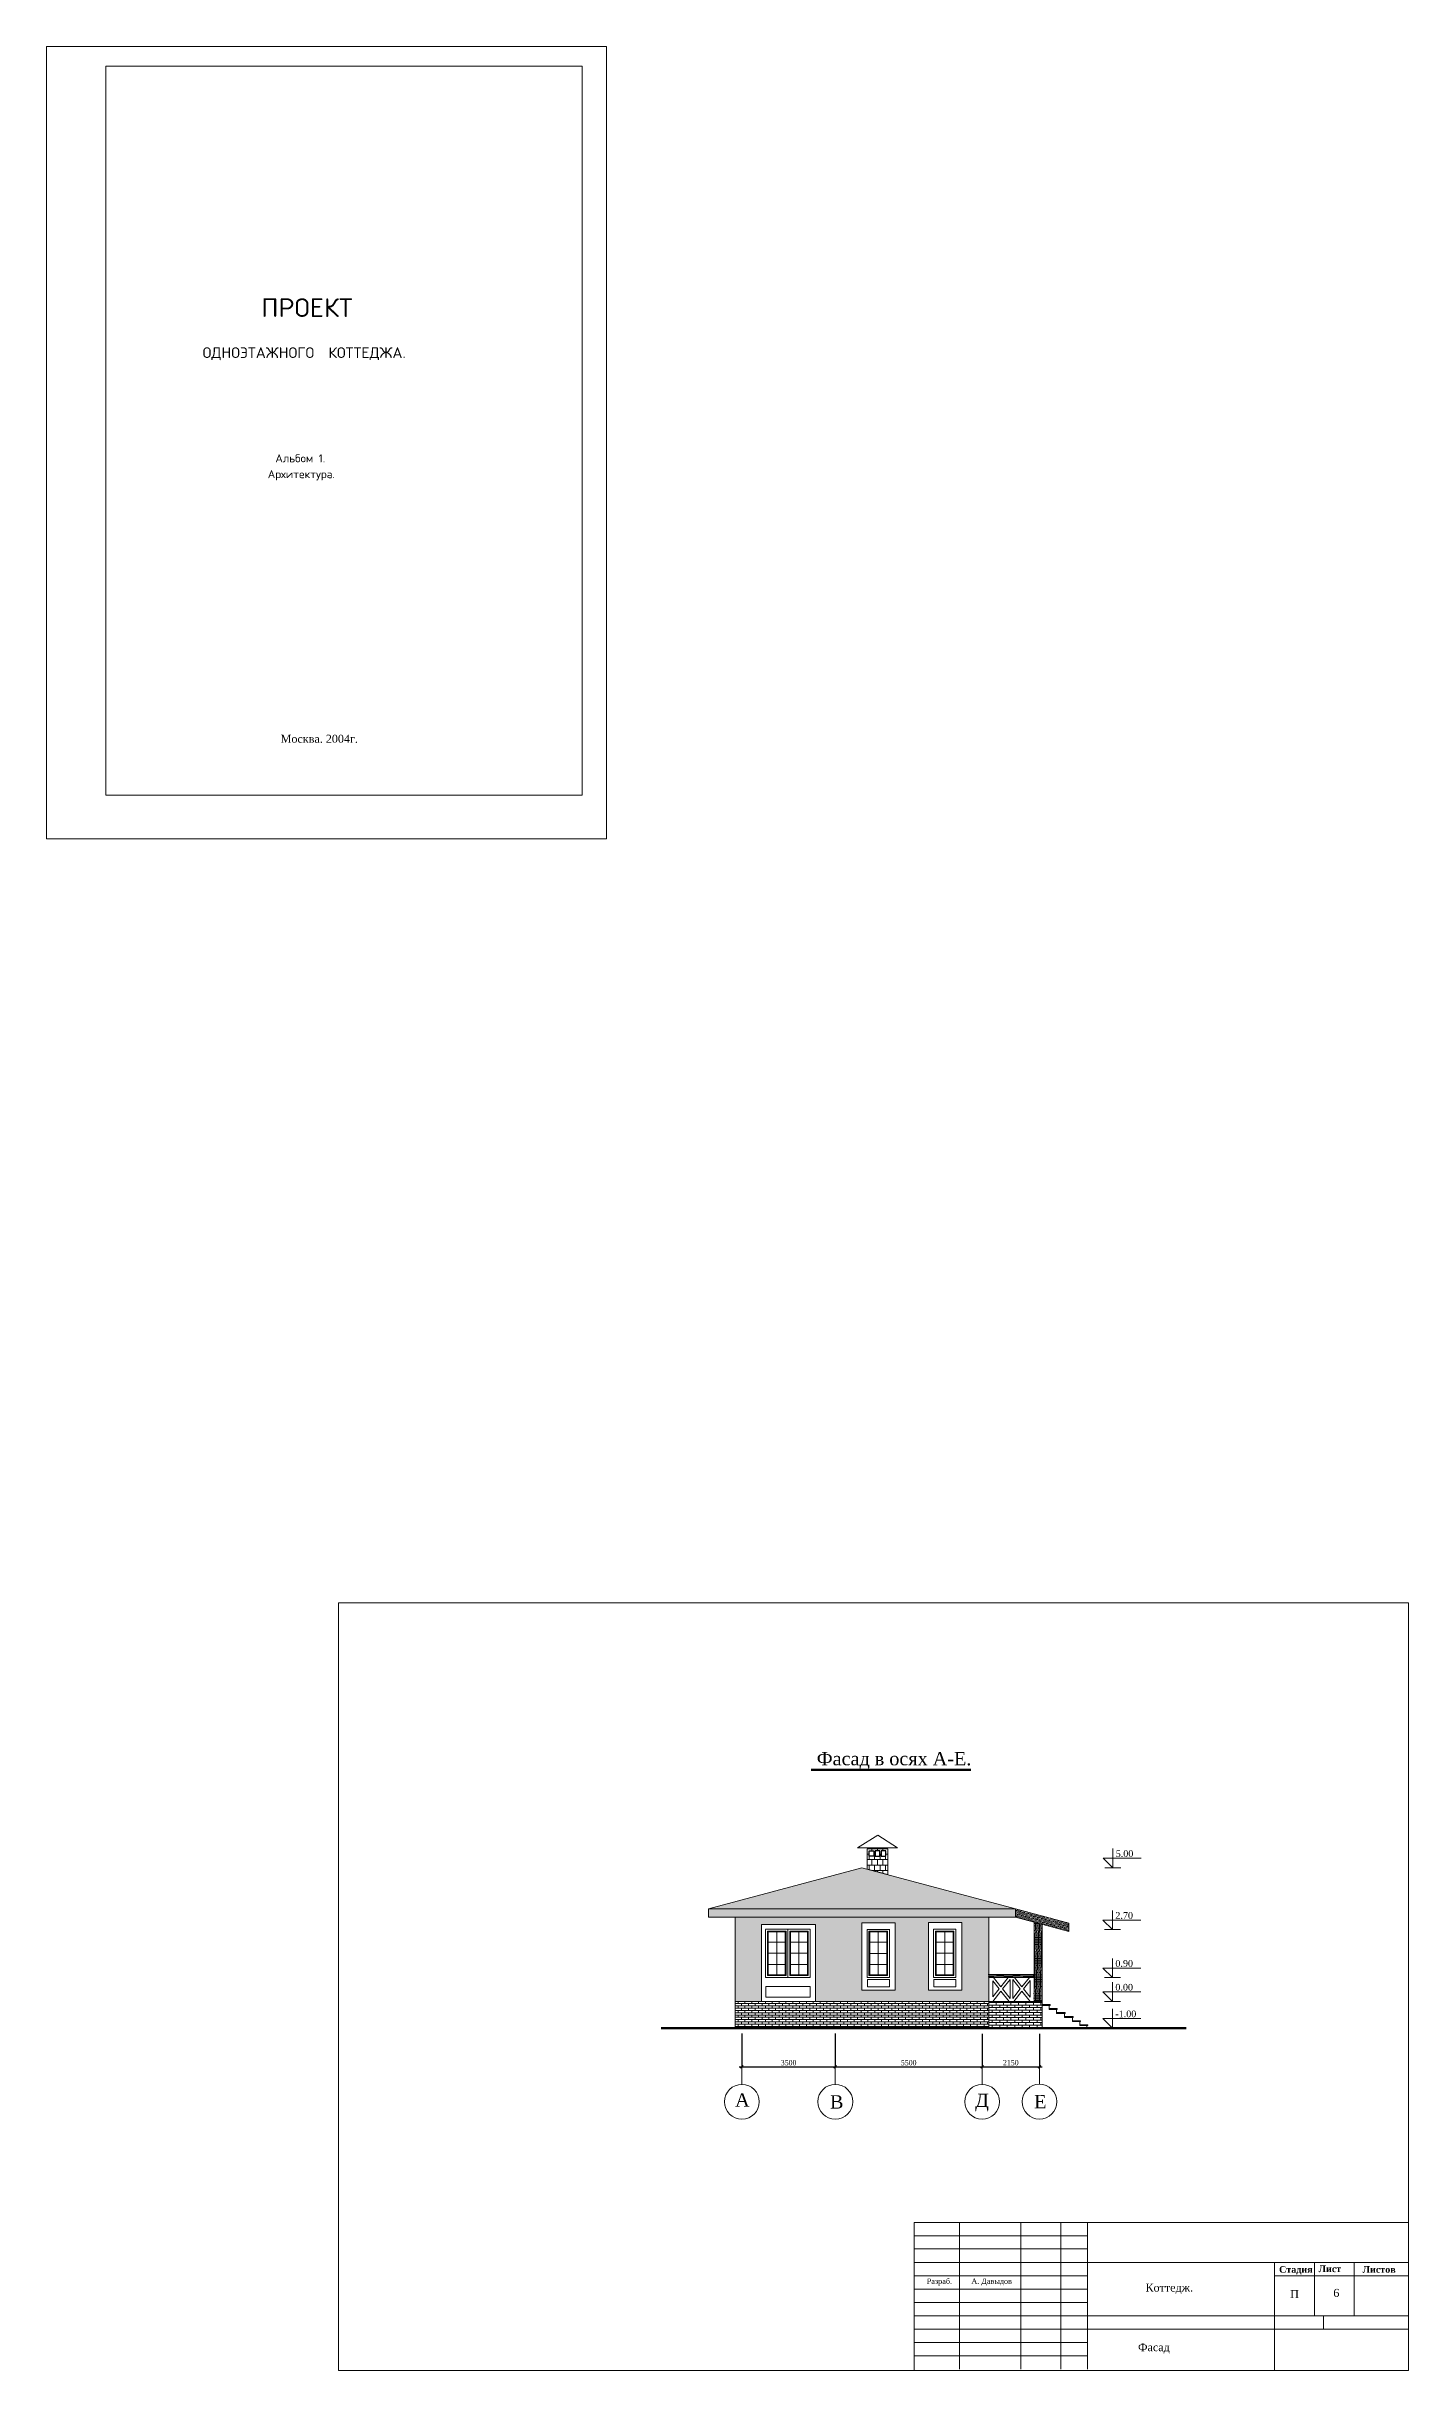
# Model space of a CAD drawing. Extents: x 1560470 to 2285577, y -245723 to 320220.
# Drawn here: x 2179322 to 2230363, y -245723 to -158587 of the extents above; entities that cross this region are included whole.
import ezdxf

# ---------------------------------------------------------------- set-up
doc = ezdxf.new("R2010")
doc.units = 0
doc.header["$LTSCALE"] = 500
doc.header["$MEASUREMENT"] = 0
doc.layers.get('0').update_dxf_attribs({"linetype": 'CONTINUOUS', "lineweight": 0, "plot": 0})
doc.layers.add('Для печати', color=250, linetype='CONTINUOUS', lineweight=0)
doc.layers.get('0').off()
doc.styles.add('NAKLON', font='TIMESBD.TTF', dxfattribs={"height": 500})
doc.styles.add('ROMANS', font='romans', dxfattribs={"height": 2.5})
doc.styles.get("Standard").update_dxf_attribs({"font": 'TIMES.TTF', "width": 0.8, "height": 200})
doc.dimstyles.new('ISO-25', dxfattribs={"dimtxt": 300, "dimasz": 100, "dimexe": 0, "dimexo": 0, "dimgap": 50, "dimtad": 1, "dimdec": 0, "dimrnd": 10, "dimtxsty": 'Standard', "dimblk": 'OBLIQUE', "dimcen": 100, "dimdle": 100, "dimadec": 0, "dimazin": 0, "dimtfac": 1, "dimtdec": 0, "dimtmove": 0, "dimatfit": 3, "dimldrblk": 'OBLIQUE', "dimfxl": 0, "dimarcsym": 0})

# ---------------------------------------------------------------- blocks, each defined once
blk = doc.blocks.new('_Oblique')
at = {"color": 0, "linetype": 'ByBlock', "lineweight": -2}
blk.add_line((-0.5, -0.5), (0.5, 0.5), dxfattribs=at)
blk = doc.blocks.new('*D402')
at = {"layer": 'Для печати', "color": 0, "linetype": 'Continuous', "lineweight": -2, "ltscale": 0.13}
for p, q in [((2205383, -233092), (2205383, -234334)), ((2208883, -233093), (2208883, -234334)), ((2205283, -234334), (2208983, -234334))]:
    blk.add_line(p, q, dxfattribs=at)
at = {"layer": 'Для печати', "color": 0, "linetype": 'Continuous', "lineweight": -2, "ltscale": 0.13, "xscale": 100, "yscale": 100, "zscale": 100, "rotation": 180}
blk.add_blockref('_Oblique', (2205383, -234334), dxfattribs=at)
at = {"layer": 'Для печати', "color": 0, "linetype": 'Continuous', "lineweight": -2, "ltscale": 0.13, "xscale": 100, "yscale": 100, "zscale": 100}
blk.add_blockref('_Oblique', (2208883, -234334), dxfattribs=at)
at = {"layer": 'Для печати', "color": 0, "linetype": 'Continuous', "lineweight": 9, "ltscale": 0.13, "insert": (2207133, -234182), "char_height": 200, "attachment_point": 5}
blk.add_mtext('3500', dxfattribs=at)
blk = doc.blocks.new('*D403')
at = {"layer": 'Для печати', "color": 0, "linetype": 'Continuous', "lineweight": -2, "ltscale": 0.13}
for p, q in [((2214383, -233094), (2214383, -234334)), ((2216533, -233094), (2216533, -234334)), ((2214283, -234334), (2216633, -234334))]:
    blk.add_line(p, q, dxfattribs=at)
at = {"layer": 'Для печати', "color": 0, "linetype": 'Continuous', "lineweight": -2, "ltscale": 0.13, "xscale": 100, "yscale": 100, "zscale": 100, "rotation": 180}
blk.add_blockref('_Oblique', (2214383, -234334), dxfattribs=at)
at = {"layer": 'Для печати', "color": 0, "linetype": 'Continuous', "lineweight": -2, "ltscale": 0.13, "xscale": 100, "yscale": 100, "zscale": 100}
blk.add_blockref('_Oblique', (2216533, -234334), dxfattribs=at)
at = {"layer": 'Для печати', "color": 0, "linetype": 'Continuous', "lineweight": 9, "ltscale": 0.13, "insert": (2215458, -234182), "char_height": 200, "attachment_point": 5}
blk.add_mtext('2150', dxfattribs=at)
blk = doc.blocks.new('*D404')
at = {"layer": 'Для печати', "color": 0, "linetype": 'Continuous', "lineweight": -2, "ltscale": 0.13}
for p, q in [((2208883, -233093), (2208883, -234334)), ((2214383, -233094), (2214383, -234334)), ((2208783, -234334), (2214483, -234334))]:
    blk.add_line(p, q, dxfattribs=at)
at = {"layer": 'Для печати', "color": 0, "linetype": 'Continuous', "lineweight": -2, "ltscale": 0.13, "xscale": 100, "yscale": 100, "zscale": 100, "rotation": 180}
blk.add_blockref('_Oblique', (2208883, -234334), dxfattribs=at)
at = {"layer": 'Для печати', "color": 0, "linetype": 'Continuous', "lineweight": -2, "ltscale": 0.13, "xscale": 100, "yscale": 100, "zscale": 100}
blk.add_blockref('_Oblique', (2214383, -234334), dxfattribs=at)
at = {"layer": 'Для печати', "color": 0, "linetype": 'Continuous', "lineweight": 9, "ltscale": 0.13, "insert": (2211633, -234182), "char_height": 200, "attachment_point": 5}
blk.add_mtext('5500', dxfattribs=at)

msp = doc.modelspace()

# ---------------------------------------------------------------- hatches: boundary and pattern name
at = {"layer": 'Для печати', "linetype": 'Continuous', "lineweight": 0, "ltscale": 1.3}
h = msp.add_hatch(dxfattribs=at)
h.set_pattern_fill('AR-B88', color=5, style=0)
h.set_pattern_definition([(180, (2764482.45, 71730.46), (0, 203.2), []), (90, (2764482.45, 71730.46), (101.6, 203.2), [203.2, -203.2])])
h.paths.add_polyline_path([(2210552.1, -226239.3), (2210376, -226239.3), (2210376, -226434.7), (2210552.1, -226434.7)], flags=16)
h.paths.add_polyline_path([(2210149.1, -226239.3), (2210325.2, -226239.3), (2210325.2, -226434.7), (2210149.1, -226434.7)], flags=16)
h.paths.add_polyline_path([(2210775.1, -226239.3), (2210599, -226239.3), (2210599, -226434.7), (2210775.1, -226434.7)], flags=16)
h.paths.add_polyline_path([(2210849.4, -226169), (2210074.8, -226169), (2210074.8, -226924), (2210849.4, -227131.5)])
at = {"layer": 'Для печати', "linetype": 'Continuous', "lineweight": 0, "ltscale": 0.13}
h = msp.add_hatch(dxfattribs=at)
h.set_pattern_fill('AR-RSHKE', color=5, scale=18, style=0)
h.set_pattern_definition([(7e-15, (393822.67, -18122.96), (459, 216), [108, -90, 126, -54, 162, -72]), (7e-15, (393930.67, -18113.96), (459, 216), [90, -342, 72, -108]), (7e-15, (394146.67, -18136.46), (459, 216), [54, -558]), (90, (393822.67, -18122.96), (-153, 216), [207, -657]), (90, (393930.67, -18122.96), (-153, 216), [202.5, -661.5]), (90, (394020.67, -18122.96), (-153, 216), [189, -675]), (90, (394146.67, -18136.46), (-153, 216), [207, -657]), (90, (394200.67, -18136.46), (-153, 216), [207, -657]), (90, (394362.67, -18122.96), (-153, 216), [198, -666])])
h.paths.add_polyline_path([(2204133, -228413.6), (2209882.8, -226873.1), (2215632.6, -228413.6)])
h = msp.add_hatch(dxfattribs=at)
h.set_pattern_fill('ANSI36', color=5, scale=350, angle=136, style=0)
h.set_pattern_definition([(359, (4276124.82, -31238.12), (75.7872964, -45.0795365), [109.375, -21.875, 0, -21.875])])
h.paths.add_polyline_path([(2204133, -228413.5), (2215632.6, -228413.5), (2215632.6, -228723.6), (2204133, -228723.6)])
h = msp.add_hatch(dxfattribs=at)
h.set_pattern_fill('AR-SAND', color=5, scale=100, style=0)
h.set_pattern_definition([(37.5, (67639.36, -31238.12), (-6.299336, 192.682377), [0, -152, 0, -170, 0, -162.5]), (7.5, (67639.36, -31238.12), (176.97767, 282.214607), [0, -82, 0, -137, 0, -52.5]), (327.5, (67516.36, -31238.12), (311.414186, 0.565905), [0, -50, 0, -180, 0, -235]), (317.5, (67516.36, -31238.12), (300.61266, 87.767556), [0, -25, 0, -118, 0, -135])])
h.paths.add_polyline_path([(2205133.1, -231884.4), (2214632.6, -231884.4), (2214632.6, -228723.6), (2205133.1, -228723.6)])
h.paths.add_polyline_path([(2206113.4, -229002.3), (2208136.1, -229002.3), (2208136.1, -231884.5), (2206113.4, -231884.5)])
h.paths.add_polyline_path([(2209878.4, -228932.5), (2211128.1, -228932.5), (2211128.1, -231462.2), (2209878.4, -231462.2)], flags=16)
h.paths.add_polyline_path([(2212370.7, -228931.1), (2213620.4, -228931.1), (2213620.4, -231460.9), (2212370.7, -231460.9)], flags=16)
h = msp.add_hatch(dxfattribs=at)
h.set_pattern_fill('ANSI36', color=5, scale=350, angle=150, style=0)
h.set_pattern_definition([(345, (4276124.82, -31238.12), (62.63036285, -62.075088), [109.375, -21.875, 0, -21.875])])
edge = h.paths.add_edge_path()
edge.add_line((2215632.6, -228413.6), (2217631.3, -228952.2))
edge.add_line((2217631.3, -228952.2), (2217631.3, -229261.9))
edge.add_line((2217631.3, -229261.9), (2215632.7, -228727.5))
edge.add_line((2215632.7, -228727.5), (2215632.7, -228413.3))
h = msp.add_hatch(dxfattribs=at)
h.set_pattern_fill('ANSI36', color=5, scale=400, angle=44, style=0)
h.set_pattern_definition([(91, (4040590.987, -55761.41), (48.4652992, 88.3592936), [125, -25, 0, -25])])
h.paths.add_polyline_path([(2216331.2, -231884.4), (2216631.1, -231884.4), (2216635.1, -228996.7), (2216330.8, -228914.2)])
at = {"layer": 'Для печати', "linetype": 'Continuous', "lineweight": 15, "ltscale": 0.13}
h = msp.add_hatch(dxfattribs=at)
h.set_pattern_fill('ANSI36', color=5, scale=350, angle=136, style=0)
h.set_pattern_definition([(359, (3776910.317, -34594.6), (75.7872964, -45.0795365), [109.375, -21.875, 0, -21.875])])
h.paths.add_polyline_path([(2216331.2, -230985.7), (2214632.6, -230985.7), (2214632.6, -230870.3), (2216331.2, -230870.3)])
at = {"layer": 'Для печати', "linetype": 'Continuous', "lineweight": 0, "ltscale": 0.13}
h = msp.add_hatch(dxfattribs=at)
h.set_pattern_fill('AR-BRSTD', color=5, scale=32, style=0)
h.set_pattern_definition([(0, (67639.36, -31238.12), (0, 85.344), []), (90, (67639.36, -31238.12), (-128, 85.344), [85.344, -85.344])])
h.paths.add_polyline_path([(2205133.1, -231884.4), (2214632.6, -231884.4), (2214632.6, -232884.7), (2205133.1, -232884.7)])
h = msp.add_hatch(dxfattribs=at)
h.set_pattern_fill('AR-BRSTD', color=5, scale=35, style=0)
h.set_pattern_definition([(180, (4276124.82, -31238.12), (0, 93.345), []), (90, (4276124.82, -31238.12), (140, 93.345), [93.345, -93.345])])
h.paths.add_polyline_path([(2214632.3, -231884.5), (2216631.1, -231884.5), (2216631.1, -232884.6), (2214632.3, -232884.6)])

# ---------------------------------------------------------------- linework, layer by layer
at = {"layer": 'Для печати', "color": 5, "linetype": 'Continuous', "lineweight": 50, "ltscale": 0.13}
for p, q in [((2213961, -223202.7), (2207980.6, -223202.7)), ((2222029, -232884.5), (2202362.1, -232884.5))]:
    msp.add_line(p, q, dxfattribs=at)
at = {"layer": 'Для печати', "color": 5, "linetype": 'Continuous', "lineweight": 15}
for p, q in [((2219282.1, -226873.2), (2218922.1, -226513.2)), ((2218922.1, -226513.2), (2220344.4, -226513.2)), ((2219282.1, -226873.2), (2219282.1, -226153.2)), ((2218986.4, -226873.2), (2219577.8, -226873.2)), ((2219269.7, -229191.6), (2218909.7, -228831.6)), ((2218909.7, -228831.6), (2220332, -228831.6)), ((2219269.7, -229191.6), (2219269.7, -228471.6)), ((2206270.3, -229181.3), (2207939.1, -229180.7)), ((2206270.3, -229182.1), (2206270.3, -230984.9)), ((2206339.9, -229246.7), (2207035.4, -229246.7)), ((2206339.9, -229246.7), (2206339.9, -230915.9)), ((2206339.9, -229664), (2207035.4, -229664)), ((2206367.7, -229276.5), (2207007.6, -229276.5)), ((2206367.7, -229276.5), (2206367.7, -230888.1)), ((2206687.6, -229247), (2206687.6, -230915.9)), ((2207007.6, -229276.4), (2207007.6, -230888.1)), ((2207035.4, -229246.5), (2207035.4, -230915.9)), ((2207104.9, -229181), (2207104.9, -230985.2)), ((2207173.9, -229246.5), (2207173.9, -230915.9)), ((2207869.4, -229246.7), (2207173.9, -229246.7)), ((2207869.4, -229664), (2207173.9, -229664)), ((2207201.8, -229276.4), (2207201.8, -230888.1)), ((2207841.6, -229276.5), (2207201.8, -229276.5)), ((2207521.7, -229247), (2207521.7, -230915.9)), ((2207841.6, -229276.5), (2207841.6, -230888.1)), ((2207869.4, -229246.7), (2207869.4, -230915.9)), ((2207939.1, -229181.5), (2207939.1, -230984.9)), ((2210072.9, -229182.3), (2210072.9, -230985.2)), ((2210142.4, -229247), (2210142.4, -230916.2)), ((2210142.4, -229247), (2210837.9, -229247)), ((2210142.4, -229664.3), (2210837.9, -229664.3)), ((2210170.3, -229276.7), (2210170.3, -230888.3)), ((2210170.3, -229276.7), (2210810.1, -229276.7)), ((2210490.2, -229247.3), (2210490.2, -230916.2)), ((2210810.1, -229276.7), (2210810.1, -230888.3)), ((2210837.9, -229246.8), (2210837.9, -230916.2)), ((2210907.5, -229181.2), (2210907.5, -230985.3)), ((2212565.2, -229181), (2212565.2, -230983.8)), ((2212634.7, -229245.6), (2213330.2, -229245.6)), ((2212634.7, -229245.6), (2212634.7, -230914.8)), ((2212634.7, -229662.9), (2213330.2, -229662.9)), ((2212662.6, -229275.4), (2213302.4, -229275.4)), ((2212662.6, -229275.4), (2212662.6, -230887)), ((2212982.5, -229245.9), (2212982.5, -230914.8)), ((2213302.4, -229275.3), (2213302.4, -230887)), ((2213330.2, -229245.5), (2213330.2, -230914.8)), ((2213399.8, -229179.9), (2213399.8, -230983.9)), ((2218974, -229191.6), (2219565.4, -229191.6)), ((2206339.9, -230081.3), (2207035.4, -230081.3)), ((2206339.9, -230498.6), (2207035.4, -230498.6)), ((2206367.7, -230888.1), (2207007.6, -230888.1)), ((2207869.4, -230081.3), (2207173.9, -230081.3)), ((2207869.4, -230498.6), (2207173.9, -230498.6)), ((2207841.6, -230888.1), (2207201.8, -230888.1)), ((2210142.4, -230081.6), (2210837.9, -230081.6)), ((2210142.4, -230498.9), (2210837.9, -230498.9)), ((2210170.3, -230888.3), (2210810.1, -230888.3)), ((2212634.7, -230080.2), (2213330.2, -230080.2)), ((2212634.7, -230497.5), (2213330.2, -230497.5)), ((2212662.6, -230887), (2213302.4, -230887)), ((2219270, -230991.3), (2218910, -230631.3)), ((2218910, -230631.3), (2220332.2, -230631.3)), ((2219270, -230991.3), (2219270, -230271.3)), ((2206270.3, -230984.9), (2207939.1, -230984.3)), ((2206339.9, -230915.9), (2207035.4, -230915.9)), ((2207869.4, -230915.9), (2207173.9, -230915.9)), ((2210142.4, -230916.2), (2210837.9, -230916.2)), ((2212634.7, -230914.8), (2213330.2, -230914.8)), ((2218909.8, -231522.8), (2220332.1, -231522.8)), ((2219269.8, -231882.8), (2218909.8, -231522.8)), ((2218974.3, -230991.3), (2219565.6, -230991.3)), ((2219269.8, -231882.8), (2219269.8, -231162.8)), ((2216631.1, -231884.4), (2216631.1, -232033.7)), ((2216931.1, -232004.4), (2216631.1, -232004.4)), ((2216931.1, -232034.4), (2216631.1, -232034.4)), ((2217201, -232154.2), (2216901, -232154.2)), ((2217201, -232184.2), (2216901, -232184.2)), ((2216901.1, -232034.4), (2216901.1, -232184.3)), ((2216931.1, -232004.4), (2216931.1, -232034.4)), ((2217171, -232184.3), (2217171, -232334.2)), ((2217501, -232304.2), (2217171, -232304.2)), ((2217501, -232334.2), (2217172.7, -232334.2)), ((2217201, -232154.2), (2217201, -232184.2)), ((2217801, -232454.2), (2217470, -232454.2)), ((2217471, -232334.1), (2217471, -232484.2)), ((2217801, -232484.2), (2217471.7, -232484.2)), ((2217501, -232304.2), (2217501, -232334.2)), ((2217771, -232484.2), (2217771, -232635.9)), ((2218071, -232605.9), (2217771, -232605.9)), ((2218071, -232635.9), (2217771, -232635.9)), ((2217801, -232454.2), (2217801, -232484.2)), ((2218041, -232635.9), (2218041, -232787.5)), ((2218071, -232605.9), (2218071, -232635.9)), ((2219267.6, -232883.4), (2218907.6, -232523.4)), ((2218907.6, -232523.4), (2220329.9, -232523.4)), ((2218974.1, -231882.8), (2219565.5, -231882.8)), ((2219267.6, -232883.4), (2219267.6, -232163.4)), ((2218341.1, -232757.5), (2218041.1, -232757.5)), ((2218341.1, -232787.5), (2218041.1, -232787.5)), ((2218311.1, -232787.5), (2218311.1, -232854.7)), ((2218341.1, -232757.5), (2218341.1, -232787.5)), ((2218971.9, -232883.4), (2219563.3, -232883.4)), ((2213536.8, -245670.9), (2213537.7, -240170.9)), ((2215836.8, -245671.3), (2215837.7, -240171.3)), ((2217336.8, -245671.5), (2217337.7, -240171.5)), ((2218336.8, -245671.7), (2218337.7, -240171.7)), ((2211837.6, -240670.6), (2218337.6, -240671.7)), ((2211837.4, -241670.6), (2218337.4, -241671.7)), ((2211837.4, -242170.6), (2218337.4, -242171.7)), ((2225339.3, -242173.7), (2230339.3, -242174.5)), ((2211837.1, -243670.6), (2218337.1, -243671.7)), ((2211837.2, -243170.6), (2218337.2, -243171.7)), ((2211836.9, -244670.6), (2218336.9, -244671.7)), ((2211837, -244170.6), (2230337, -244173.7)), ((2211836.9, -245170.6), (2218336.9, -245171.7))]:
    msp.add_line(p, q, dxfattribs=at)
at = {"layer": 'Для печати', "color": 5, "linetype": 'Continuous', "lineweight": 0}
for p, q in [((2205382.6, -233284), (2205382.6, -234994.1)), ((2208882.7, -233284), (2208882.7, -234994.1)), ((2214382.7, -233284), (2214382.6, -234994)), ((2216533.7, -233281), (2216533.6, -234991.1))]:
    msp.add_line(p, q, dxfattribs=at)
at = {"layer": 'Для печати', "color": 5, "linetype": 'Continuous', "lineweight": 15, "ltscale": 0.13}
for p, q in [((2211837.1, -240174.8), (2230339.1, -240174.8)), ((2211837.1, -245711.9), (2211837.1, -240174.8)), ((2218331.3, -241166.1), (2211839.9, -241166.1)), ((2211862.4, -241670), (2230333.4, -241670)), ((2225339.7, -241669.1), (2225339.7, -245723)), ((2226836.3, -241669.1), (2226836.3, -243667)), ((2228332.9, -241669.1), (2228332.9, -243667)), ((2211849.8, -242673), (2218337.6, -242673)), ((2218338.7, -243667.1), (2225332.5, -243667.1)), ((2225332.5, -243667.1), (2230333.1, -243667.1)), ((2227181.6, -243667), (2227181.6, -244170))]:
    msp.add_line(p, q, dxfattribs=at)
for points in [[(2179321.7, -158587), (2200307.2, -158587), (2200307.2, -188290), (2179321.7, -188290)], [(2181548.6, -159329.2), (2199393.5, -159329.2), (2199393.5, -186657.3), (2181548.6, -186657.3)], [(2204133, -228413.5), (2215632.6, -228413.5), (2215632.6, -228723.6), (2204133, -228723.6)], [(2205133.1, -231884.4), (2214632.6, -231884.4), (2214632.6, -228723.6), (2205133.1, -228723.6)], [(2206113.4, -229002.3), (2208136.1, -229002.3), (2208136.1, -231884.5), (2206113.4, -231884.5)], [(2209878.4, -228932.5), (2211128.1, -228932.5), (2211128.1, -231462.2), (2209878.4, -231462.2)], [(2212370.7, -228931.1), (2213620.4, -228931.1), (2213620.4, -231460.9), (2212370.7, -231460.9)], [(2216331.2, -231884.4), (2216631.1, -231884.4), (2216635.1, -228996.7), (2216330.8, -228914.2)], [(2210907.5, -230985.3), (2210072.9, -230985.3), (2210072.9, -229182.3), (2210907.5, -229182.3)], [(2213399.8, -230983.9), (2212565.2, -230983.9), (2212565.2, -229181), (2213399.8, -229181)], [(2216331.2, -230985.7), (2214632.6, -230985.7), (2214632.6, -230870.3), (2216331.2, -230870.3)], [(2206284.5, -231325.9), (2207935.2, -231325.9), (2207935.2, -231724.4), (2206284.5, -231724.4)], [(2210084, -231058.6), (2210910.3, -231058.6), (2210910.3, -231338.6), (2210084, -231338.6)], [(2212576.3, -231057.2), (2213402.6, -231057.2), (2213402.6, -231337.2), (2212576.3, -231337.2)], [(2205133.1, -231884.4), (2214632.6, -231884.4), (2214632.6, -232884.7), (2205133.1, -232884.7)], [(2214632.3, -231884.5), (2216631.1, -231884.5), (2216631.1, -232884.6), (2214632.3, -232884.6)]]:
    msp.add_lwpolyline(points, close=True, dxfattribs=at)
at = {"layer": 'Для печати', "color": 5, "linetype": 'Continuous', "lineweight": 0, "ltscale": 0.13}
msp.add_lwpolyline([(2230363.3, -245721.3), (2190260.7, -245721.3), (2190260.7, -216938.2), (2230363.3, -216938.2)], close=True, dxfattribs=at)
at = {"layer": 'Для печати', "color": 5, "linetype": 'Continuous', "lineweight": 15, "ltscale": 1.3}
for points in [[(2209714.3, -226124.5), (2210477.7, -225646.3), (2211212.9, -226123.7)], [(2210849.4, -226169), (2210074.8, -226169), (2210074.8, -226924), (2210849.4, -227131.5)]]:
    msp.add_lwpolyline(points, close=True, dxfattribs=at)
at = {"layer": 'Для печати', "color": 5, "linetype": 'Continuous', "lineweight": 30, "ltscale": 1.3}
for points in [[(2210149.1, -226239.3), (2210325.2, -226239.3), (2210325.2, -226434.7), (2210149.1, -226434.7)], [(2210552.1, -226239.3), (2210376, -226239.3), (2210376, -226434.7), (2210552.1, -226434.7)], [(2210775.1, -226239.3), (2210599, -226239.3), (2210599, -226434.7), (2210775.1, -226434.7)]]:
    msp.add_lwpolyline(points, close=True, dxfattribs=at)
at = {"layer": 'Для печати', "color": 5, "linetype": 'Continuous', "lineweight": 15, "ltscale": 0.13}
for points in [[(2204133, -228413.6), (2209882.8, -226873.1), (2215632.6, -228413.6), (2204133, -228413.6)], [(2215632.6, -228413.6), (2217631.3, -228952.2), (2217631.3, -229261.9), (2215632.7, -228727.5), (2215632.7, -228413.3)], [(2215088.9, -231495.6), (2214782.6, -231885.4), (2215395.2, -231885.4), (2215088.9, -231495.6)], [(2214790.8, -231116.3), (2215026.9, -231416.6), (2214790.9, -231716.9), (2214790.8, -231116.3)], [(2214812.6, -230985.7), (2215088.9, -231337.6), (2215365.4, -230985.7), (2214812.6, -230985.7)], [(2215433.6, -231057.2), (2215151, -231416.6), (2215433.6, -231776.3), (2215433.6, -231057.2)], [(2215533.2, -231057.2), (2215815.8, -231416.6), (2215533.2, -231776.3), (2215533.2, -231057.2)], [(2215877.9, -231495.6), (2216184.2, -231885.4), (2215571.5, -231885.4), (2215877.9, -231495.6)], [(2216154.2, -230985.7), (2215877.9, -231337.6), (2215601.4, -230985.7), (2216154.1, -230985.7)], [(2216184.2, -231105.8), (2215939.9, -231416.6), (2216184.2, -231727.5), (2216184.2, -231105.8)]]:
    msp.add_lwpolyline(points, dxfattribs=at)
at = {"layer": 'Для печати', "color": 5, "linetype": 'Continuous', "lineweight": 0}
for centre in [(2205383.3, -235645.5), (2208883.4, -235645.5), (2214383.4, -235645.5), (2216534.4, -235642.5)]:
    msp.add_circle(centre, 651.5, dxfattribs=at)

# ---------------------------------------------------------------- texts
at = {"layer": 'Для печати', "color": 5, "linetype": 'Continuous', "lineweight": 15, "ltscale": 0.13}
for s, height, style, p in [('ПРОЕКТ', 700, 'ROMANS', (2187370.1, -168728.3)), ('ОДНОЭТАЖНОГО  КОТТЕДЖА.', 400, 'ROMANS', (2185174.4, -170266.6)), ('Альбом 1.', 300, 'ROMANS', (2187898.5, -174177.5)), ('Архитектура.', 300, 'ROMANS', (2187612.9, -174772.4)), ('Стадия', 250, 'NAKLON', (2225511.9, -242058.1)), ('Лист', 250, 'NAKLON', (2226991.4, -242033.9)), ('Листов', 250, 'NAKLON', (2228640.6, -242058.1))]:
    msp.add_text(s, height=height, dxfattribs=dict(at, style=style)).set_placement(p)
for s, height, p in [('Москва. 2004г.', 300, (2188096.5, -184693.4)), ('Фасад в осях А-Е.', 500, (2208186.3, -223031.4))]:
    msp.add_text(s, height=height, dxfattribs=at).set_placement(p)
at = {"layer": 'Для печати', "color": 5, "linetype": 'Continuous', "lineweight": 15}
for s, height, p in [('5.00', 250, (2219390.6, -226466.5)), ('2.70', 250, (2219378.2, -228784.9)), ('0.90', 250, (2219378.4, -230584.6)), ('0.00', 250, (2219378.3, -231476.1)), ('-1.00', 250, (2219376.1, -232476.8)), ('Разраб.', 200, (2212311.1, -242473.4)), ('А. Давыдов', 200, (2213981.5, -242473.4)), ('П', 300, (2225927.9, -243006.8)), ('6', 300, (2227545.5, -242962.5)), ('Фасад ', 300, (2220226.1, -244998.1))]:
    msp.add_text(s, height=height, dxfattribs=at).set_placement(p)
at = {"layer": 'Для печати', "color": 5, "linetype": 'Continuous', "lineweight": 0}
for s, p in [('А', (2205126.7, -235829.1)), ('В', (2208683, -235901.1)), ('Д', (2214119.5, -235842.8)), ('Е', (2216336.5, -235890.3))]:
    msp.add_text(s, height=500, dxfattribs=at).set_placement(p)
at = {"layer": 'Для печати', "color": 5, "linetype": 'Continuous', "lineweight": 9}
msp.add_text('Коттедж.', height=300, dxfattribs=at).set_placement((2220507.5, -242763.2))

# ---------------------------------------------------------------- dimensions: what is measured, and where the dimension line sits
at = {"layer": 'Для печати', "color": 5, "linetype": 'Continuous', "lineweight": 9, "ltscale": 0.13}
for base, p1, p2, picture, middle in [((2208882.7, -234333.7), (2205382.6, -233092.2), (2208882.7, -233093.2), '*D402', (2207132.6, -234181.9)), ((2214382.6, -234333.7), (2208882.7, -233093.2), (2214382.6, -233093.7), '*D404', (2211632.6, -234181.9)), ((2216532.6, -234333.7), (2214382.6, -233093.8), (2216532.6, -233093.8), '*D403', (2215457.6, -234181.9))]:
    dim = msp.add_linear_dim(base=base, p1=p1, p2=p2, angle=180, dimstyle='ISO-25', dxfattribs=at)
    dim.commit()
    dim.dimension.update_dxf_attribs({"geometry": picture, "text_midpoint": middle})

doc.saveas('drawing.dxf')
